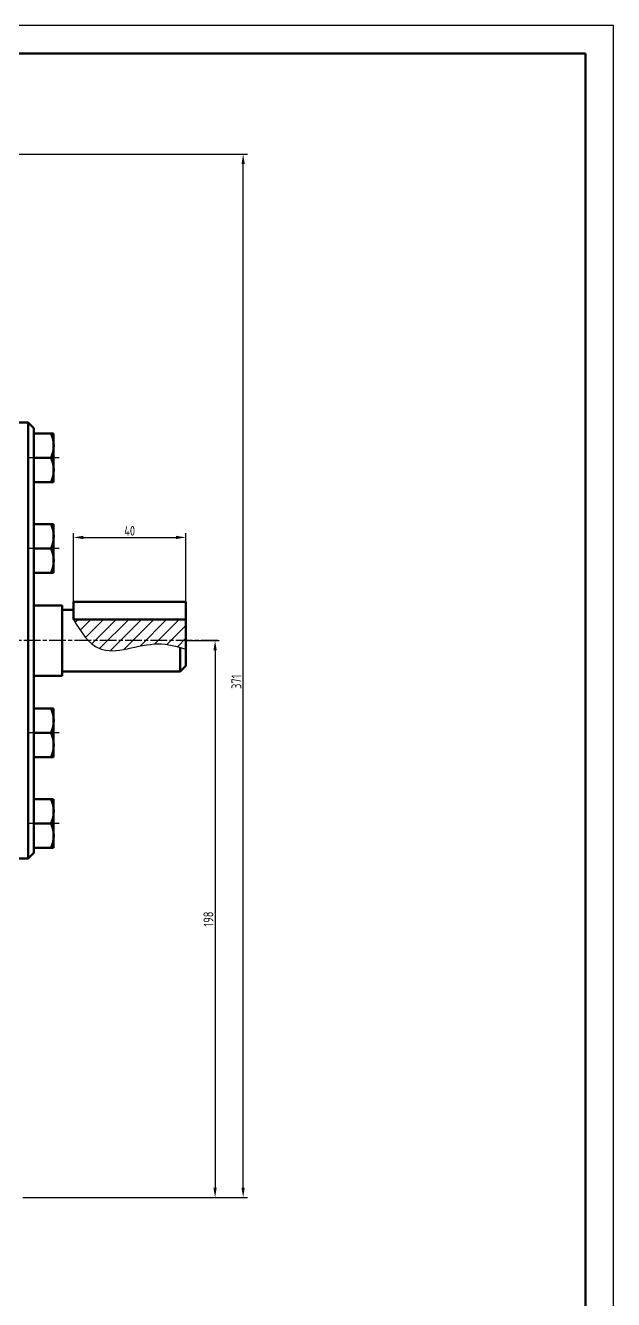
# Model space of a CAD drawing. Header units: millimetres. Extents: x -11122 to -2883, y -3177 to -1688.
# Drawn here: x -3092 to -2883.1, y -2788.6 to -2335.6 of the extents above; entities that cross this region are included whole.
import ezdxf

# ---------------------------------------------------------------- set-up
doc = ezdxf.new("R2010")
doc.units = ezdxf.units.MM
doc.header["$LTSCALE"] = 0.5
doc.linetypes.add('AM_ISO08W050', pattern=[18, 12, -1.5, 3, -1.5])
doc.linetypes.add('AM_ISO08W050x2', pattern=[9, 6, -0.75, 1.5, -0.75])
for name, color, linetype, lineweight in [('AM_0', 7, 'Continuous', 50), ('AM_4', 3, 'Continuous', 25), ('AM_5', 3, 'Continuous', 25), ('AM_7', 4, 'AM_ISO08W050', 25)]:
    doc.layers.add(name, color=color, linetype=linetype, lineweight=lineweight)
doc.styles.add('TCVN', font='tcvn+7284-2003i.ttf', dxfattribs={"width": 0.8, "height": 3.5})
doc.dimstyles.new('MyTemplate$0', dxfattribs={"dimtxt": 3.5, "dimasz": 3.5, "dimexe": 1.5, "dimexo": 0, "dimtad": 1, "dimtoh": 1, "dimdec": 0, "dimzin": 0, "dimtxsty": 'TCVN', "dimcen": 0, "dimclrd": 3, "dimclre": 3, "dimclrt": 1, "dimadec": 0, "dimazin": 0, "dimtfac": 1, "dimtdec": 0, "dimtofl": 0, "dimtmove": 0, "dimatfit": 3, "dimfxl": 1, "dimtfill": 1, "dimtolj": 1, "dimtzin": 0, "dimarcsym": 0})

# ---------------------------------------------------------------- blocks, each defined once
blk = doc.blocks.new('*D225')
at = {"color": 3, "lineweight": -2, "transparency": 16777216}
for p, q in [((-3151.95, -2381.4), (-3013.18, -2381.4)), ((-3014.68, -2748.81), (-3014.68, -2384.9)), ((-3091.25, -2752.31), (-3013.18, -2752.31))]:
    blk.add_line(p, q, dxfattribs=at)
at = {"color": 3, "transparency": 16777216}
for points in [[(-3015.26, -2384.9), (-3014.09, -2384.9), (-3014.68, -2381.4)], [(-3015.26, -2748.81), (-3014.09, -2748.81), (-3014.68, -2752.31)]]:
    blk.add_solid(points, dxfattribs=at)
at = {"color": 1, "transparency": 16777216, "insert": (-3017.07, -2568.94), "char_height": 3.5, "attachment_point": 5, "rotation": 90, "style": 'TCVN', "bg_fill": 3, "box_fill_scale": 1.1, "bg_fill_color": 256, "bg_fill_true_color": 13158600, "bg_fill_transparency": 0}
blk.add_mtext('\\A1;371', dxfattribs=at)
blk = doc.blocks.new('*D239')
at = {"color": 3, "lineweight": -2, "transparency": 16777216}
for p, q in [((-3035, -2554.31), (-3023.14, -2554.31)), ((-3024.64, -2557.81), (-3024.64, -2748.81)), ((-3093, -2752.31), (-3023.14, -2752.31))]:
    blk.add_line(p, q, dxfattribs=at)
at = {"color": 3, "transparency": 16777216}
for points in [[(-3025.23, -2557.81), (-3024.06, -2557.81), (-3024.64, -2554.31)], [(-3025.23, -2748.81), (-3024.06, -2748.81), (-3024.64, -2752.31)]]:
    blk.add_solid(points, dxfattribs=at)
at = {"color": 1, "transparency": 16777216, "insert": (-3027.02, -2653.31), "char_height": 3.5, "attachment_point": 5, "rotation": 90, "style": 'TCVN', "bg_fill": 3, "box_fill_scale": 1.1, "bg_fill_color": 256, "bg_fill_true_color": 13158600, "bg_fill_transparency": 0}
blk.add_mtext('\\A1;198', dxfattribs=at)
blk = doc.blocks.new('*D242')
at = {"layer": 'AM_5', "color": 3, "lineweight": -2, "transparency": 16777216}
for p, q in [((-3075, -2546.81), (-3075, -2516.12)), ((-3071.5, -2517.62), (-3038.5, -2517.62)), ((-3035, -2546.81), (-3035, -2516.12))]:
    blk.add_line(p, q, dxfattribs=at)
at = {"layer": 'AM_5', "color": 3, "transparency": 16777216}
for points in [[(-3071.5, -2517.04), (-3071.5, -2518.2), (-3075, -2517.62)], [(-3038.5, -2517.04), (-3038.5, -2518.2), (-3035, -2517.62)]]:
    blk.add_solid(points, dxfattribs=at)
at = {"layer": 'AM_5', "color": 1, "transparency": 16777216, "insert": (-3055, -2515.25), "char_height": 3.5, "attachment_point": 5, "style": 'TCVN', "bg_fill": 3, "box_fill_scale": 1.1, "bg_fill_color": 256, "bg_fill_true_color": 13158600, "bg_fill_transparency": 0}
blk.add_mtext('\\A1;40', dxfattribs=at)

msp = doc.modelspace()

# ---------------------------------------------------------------- hatches: boundary and pattern name
at = {"layer": 'AM_4'}
h = msp.add_hatch(dxfattribs=at)
h.set_pattern_fill('ANSI31', color=256)
h.set_pattern_definition([(45, (4271.791, 16.288), (-2.245064, 2.245064), [])])
edge = h.paths.add_edge_path()
edge.add_line((-3035, -2546.81), (-3075, -2546.81))
edge.add_spline(control_points=[(-3075, -2546.81), (-3073.29, -2549.54), (-3071.59, -2552.26), (-3069.63, -2554.31)], knot_values=[0, 0, 0, 0, 8.623943, 8.623943, 8.623943, 8.623943], degree=3, periodic=0)
edge.add_line((-3069.63, -2554.31), (-3035, -2554.31))
edge.add_line((-3035, -2554.31), (-3035, -2546.81))
edge = h.paths.add_edge_path()
edge.add_line((-3035, -2554.31), (-3069.63, -2554.31))
edge.add_spline(control_points=[(-3069.63, -2554.31), (-3068.44, -2555.56), (-3062.07, -2560.52), (-3048.18, -2553.53), (-3038.24, -2556.38), (-3035, -2557.31)], knot_values=[8.623943, 8.623943, 8.623943, 8.623943, 13.895324, 34.750713, 44.859364, 44.859364, 44.859364, 44.859364], degree=3, periodic=0)
edge.add_line((-3035, -2557.31), (-3035, -2554.31))

# ---------------------------------------------------------------- linework, layer by layer
at = {"layer": 'AM_0'}
for p, q in [((-2893.1, -2345.59), (-4052.1, -2345.59)), ((-2893.1, -3166.59), (-2893.1, -2345.59)), ((-3091, -2476.81), (-3110, -2476.81)), ((-3091, -2476.81), (-3089, -2478.81)), ((-3089, -2531.93), (-3089, -2521.54)), ((-3089.05, -2534.31), (-3089, -2534.31)), ((-3057, -2540.51), (-3035, -2540.51)), ((-3035, -2540.51), (-3035, -2546.81)), ((-3079, -2566.81), (-3079, -2541.81)), ((-3079, -2543.17), (-3079, -2541.81)), ((-3079, -2543.31), (-3075, -2543.31)), ((-3035, -2563.31), (-3035, -2545.31)), ((-3057, -2546.81), (-3035, -2546.81)), ((-3037, -2565.31), (-3037, -2556.87)), ((-3037, -2565.31), (-3035, -2563.31)), ((-3079, -2565.17), (-3079, -2566.81)), ((-3079, -2565.31), (-3037, -2565.31))]:
    msp.add_line(p, q, dxfattribs=at)
at = {"layer": 'AM_0', "lineweight": 50}
for p, q in [((-3091, -2631.81), (-3091, -2476.81)), ((-3089, -2629.81), (-3089, -2478.81)), ((-3089, -2480.65), (-3082, -2480.65)), ((-3082, -2480.65), (-3082, -2489.31)), ((-3082.86, -2489.31), (-3089, -2489.31)), ((-3082, -2489.31), (-3082, -2497.97)), ((-3082, -2497.97), (-3089, -2497.97)), ((-3089, -2512.88), (-3082, -2512.88)), ((-3082, -2512.88), (-3082, -2521.54)), ((-3082.86, -2521.54), (-3089, -2521.54)), ((-3084.8, -2521.54), (-3089, -2521.54)), ((-3084.8, -2521.54), (-3084.8, -2521.54)), ((-3082, -2521.54), (-3082, -2530.2)), ((-3082, -2530.2), (-3089, -2530.2)), ((-3089, -2587.08), (-3089, -2576.69)), ((-3082, -2578.42), (-3089, -2578.42)), ((-3082, -2587.08), (-3082, -2578.42)), ((-3082.86, -2587.08), (-3089, -2587.08)), ((-3082, -2595.74), (-3082, -2587.08)), ((-3089, -2595.74), (-3082, -2595.74)), ((-3082, -2610.65), (-3089, -2610.65)), ((-3082, -2619.31), (-3082, -2610.65)), ((-3082.86, -2619.31), (-3089, -2619.31)), ((-3082, -2627.97), (-3082, -2619.31)), ((-3091, -2631.81), (-3110, -2631.81)), ((-3091, -2631.81), (-3089, -2629.81)), ((-3089, -2627.97), (-3082, -2627.97))]:
    msp.add_line(p, q, dxfattribs=at)
at = {"layer": 'AM_0', "lineweight": 25}
msp.add_line((-3089, -2521.54), (-3089, -2531.93), dxfattribs=at)
at = {"layer": 'AM_0', "lineweight": 50}
for centre, radius, start, end in [((-3093.35, -2484.98), 11.36, 337.5879, 22.4121), ((-3093.35, -2493.64), 11.36, 337.5879, 22.4121), ((-3093.35, -2517.21), 11.36, 337.5879, 22.4121), ((-3091.82, -2524.13), 7.02, 21.7171, 21.7285), ((-3093.35, -2525.87), 11.36, 337.5879, 22.4121), ((-3093.35, -2582.75), 11.36, 337.5879, 22.4121), ((-3093.35, -2591.41), 11.36, 337.5879, 22.4121), ((-3093.35, -2614.98), 11.36, 337.5879, 22.4121), ((-3093.35, -2623.64), 11.36, 337.5879, 22.4121)]:
    msp.add_arc(centre, radius, start, end, dxfattribs=at)
at = {"layer": 'AM_4'}
for p, q in [((-2883.1, -2335.59), (-4072.1, -2335.59)), ((-2883.1, -3176.59), (-2883.1, -2335.59))]:
    msp.add_line(p, q, dxfattribs=at)
msp.add_spline([(-3075, -2546.81), (-3065.72, -2557.16), (-3044.94, -2555.46), (-3035, -2557.31)], degree=3, dxfattribs=at)

# ---------------------------------------------------------------- next in the draw order: dimensions: what is measured, and where the dimension line sits
dim = msp.add_linear_dim(base=(-3014.68, -2381.4), p1=(-3091.25, -2752.31), p2=(-3151.95, -2381.4), angle=90, dimstyle='MyTemplate$0')
dim.commit()
dim.dimension.update_dxf_attribs({"geometry": '*D225', "text_midpoint": (-3014.68, -2568.94), "dimtype": 160})

# ---------------------------------------------------------------- next in the draw order: linework, layer by layer
at = {"layer": 'AM_0'}
msp.add_line((-3089, -2541.81), (-3079, -2541.81), dxfattribs=at)
at = {"layer": 'AM_7', "linetype": 'AM_ISO08W050x2'}
for p, q in [((-3080, -2489.31), (-3091, -2489.31)), ((-3080, -2521.54), (-3091, -2521.54)), ((-3080, -2587.08), (-3091, -2587.08)), ((-3080, -2619.31), (-3091, -2619.31))]:
    msp.add_line(p, q, dxfattribs=at)

# ---------------------------------------------------------------- next in the draw order: dimensions: what is measured, and where the dimension line sits
at = {"layer": 'AM_5'}
dim = msp.add_linear_dim(base=(-3035, -2517.62), p1=(-3075, -2546.81), p2=(-3035, -2546.81), dimstyle='MyTemplate$0', override={"dimpost": ''}, dxfattribs=at)
dim.commit()
dim.dimension.update_dxf_attribs({"geometry": '*D242', "text_midpoint": (-3055, -2515.25)})

# ---------------------------------------------------------------- next in the draw order: linework, layer by layer
at = {"layer": 'AM_0'}
for p, q in [((-3075, -2546.81), (-3075, -2540.51)), ((-3075, -2540.51), (-3057, -2540.51)), ((-3035, -2546.81), (-3075, -2546.81))]:
    msp.add_line(p, q, dxfattribs=at)

# ---------------------------------------------------------------- next in the draw order: dimensions: what is measured, and where the dimension line sits
dim = msp.add_linear_dim(base=(-3024.64, -2752.31), p1=(-3035, -2554.31), p2=(-3093, -2752.31), angle=90, dimstyle='MyTemplate$0')
dim.commit()
dim.dimension.update_dxf_attribs({"geometry": '*D239', "text_midpoint": (-3024.64, -2653.31), "dimtype": 160})

# ---------------------------------------------------------------- next in the draw order: linework, layer by layer
msp.add_line((-3089, -2566.81), (-3079, -2566.81), dxfattribs=at)
at = {"layer": 'AM_7'}
msp.add_line((-3023.62, -2554.31), (-3386.59, -2554.31), dxfattribs=at)

doc.saveas('drawing.dxf')
